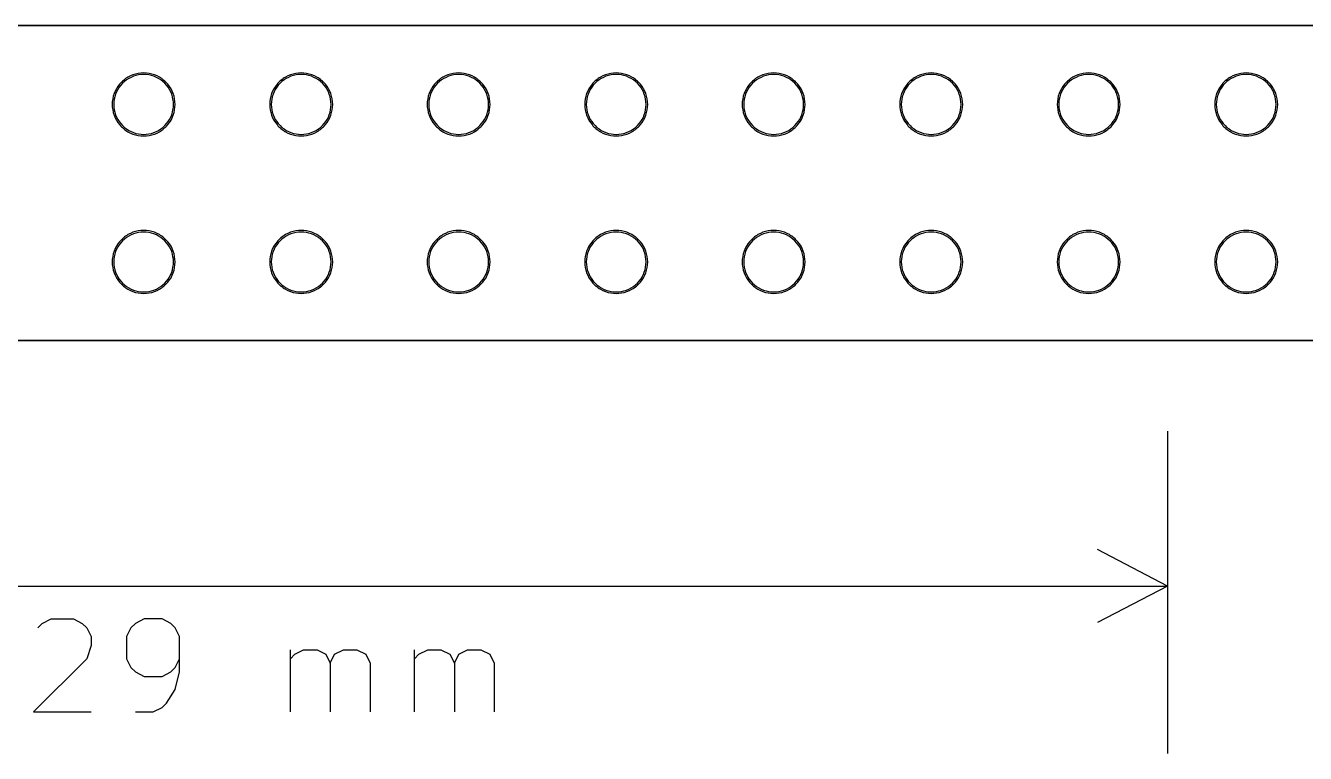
# Model space of a CAD drawing. Extents: x 1609 to 25880, y -15559 to -1657.
# Drawn here: x 7422 to 13516, y -8714 to -5248 of the extents above; entities that cross this region are included whole.
import ezdxf

# ---------------------------------------------------------------- set-up
doc = ezdxf.new("R2010")
doc.units = 0
doc.layers.get('0').update_dxf_attribs({"linetype": 'CONTINUOUS'})

msp = doc.modelspace()

# ---------------------------------------------------------------- linework, layer by layer
at = {"color": 7}
for points in [[(20358.75, -5247.732), (5358.75, -5247.732)], [(6108.75, -6747.732), (20358.75, -6747.732)], [(12858.75, -7178.982), (12858.75, -8714.232)], [(12858.75, -7916.982), (12526.5, -7743.732)], [(4296, -7916.982), (12858.75, -7916.982)], [(12858.75, -7916.982), (12526.5, -8090.232)], [(7480.5, -8115.732), (7501.5, -8094.732), (7544.25, -8072.982), (7649.25, -8072.982), (7691.25, -8094.732), (7713, -8115.732), (7734, -8157.732), (7734, -8199.732), (7713, -8263.482), (7459.5, -8516.232), (7734, -8516.232)], [(7944.75, -8516.232), (8028.75, -8516.232), (8071.5, -8495.232), (8092.5, -8474.232), (8134.5, -8410.482), (8155.5, -8326.482), (8155.5, -8157.732), (8134.5, -8115.732), (8113.5, -8094.732), (8071.5, -8072.982), (7986.75, -8072.982), (7944.75, -8094.732), (7923.75, -8115.732), (7902.75, -8157.732), (7902.75, -8263.482), (7923.75, -8305.482), (7944.75, -8326.482), (7986.75, -8347.482), (8071.5, -8347.482), (8113.5, -8326.482), (8134.5, -8305.482), (8155.5, -8263.482)], [(8682.75, -8516.232), (8682.75, -8220.732)], [(8682.75, -8263.482), (8703.75, -8241.732), (8745.75, -8220.732), (8809.5, -8220.732), (8851.5, -8241.732), (8872.5, -8284.482), (8872.5, -8516.232)], [(8872.5, -8284.482), (8893.5, -8241.732), (8936.25, -8220.732), (8999.25, -8220.732), (9041.25, -8241.732), (9062.25, -8284.482), (9062.25, -8516.232)], [(9273.75, -8516.232), (9273.75, -8220.732)], [(9273.75, -8263.482), (9294.75, -8241.732), (9336.75, -8220.732), (9399.75, -8220.732), (9441.75, -8241.732), (9463.5, -8284.482), (9463.5, -8516.232)], [(9463.5, -8284.482), (9484.5, -8241.732), (9526.5, -8220.732), (9589.5, -8220.732), (9632.25, -8241.732), (9653.25, -8284.482), (9653.25, -8516.232)]]:
    msp.add_lwpolyline(points, dxfattribs=at)
for points in [[(20358.75, -5247.732), (20358.75, -6747.732), (5358.75, -6747.732), (5358.75, -5247.732)], [(7983.75, -5622.732)], [(7983.75, -5622.732)], [(8126.775, -5623.347)], [(8126.775, -5623.347)], [(8134.275, -5623.347)], [(8134.275, -5623.347)], [(8733.75, -5622.732)], [(8733.75, -5622.732)], [(8876.775, -5623.347)], [(8876.775, -5623.347)], [(8884.275, -5623.347)], [(8884.275, -5623.347)], [(9483.75, -5622.732)], [(9483.75, -5622.732)], [(9626.775, -5623.347)], [(9626.775, -5623.347)], [(9634.275, -5623.347)], [(9634.275, -5623.347)], [(10233.75, -5622.732)], [(10233.75, -5622.732)], [(10376.775, -5623.347)], [(10376.775, -5623.347)], [(10384.275, -5623.347)], [(10384.275, -5623.347)], [(10983.75, -5622.732)], [(10983.75, -5622.732)], [(11126.775, -5623.347)], [(11126.775, -5623.347)], [(11134.275, -5623.347)], [(11134.275, -5623.347)], [(11733.75, -5622.732)], [(11733.75, -5622.732)], [(11876.775, -5623.347)], [(11876.775, -5623.347)], [(11884.275, -5623.347)], [(11884.275, -5623.347)], [(12483.75, -5622.732)], [(12483.75, -5622.732)], [(12626.775, -5623.347)], [(12626.775, -5623.347)], [(12634.275, -5623.347)], [(12634.275, -5623.347)], [(13233.75, -5622.732)], [(13233.75, -5622.732)], [(13376.775, -5623.347)], [(13376.775, -5623.347)], [(13384.275, -5623.347)], [(13384.275, -5623.347)], [(7983.75, -6372.732)], [(7983.75, -6372.732)], [(8126.775, -6373.347)], [(8126.775, -6373.347)], [(8134.275, -6373.347)], [(8134.275, -6373.347)], [(8733.75, -6372.732)], [(8733.75, -6372.732)], [(8876.775, -6373.347)], [(8876.775, -6373.347)], [(8884.275, -6373.347)], [(8884.275, -6373.347)], [(9483.75, -6372.732)], [(9483.75, -6372.732)], [(9626.775, -6373.347)], [(9626.775, -6373.347)], [(9634.275, -6373.347)], [(9634.275, -6373.347)], [(10233.75, -6372.732)], [(10233.75, -6372.732)], [(10376.775, -6373.347)], [(10376.775, -6373.347)], [(10384.275, -6373.347)], [(10384.275, -6373.347)], [(10983.75, -6372.732)], [(10983.75, -6372.732)], [(11126.775, -6373.347)], [(11126.775, -6373.347)], [(11134.275, -6373.347)], [(11134.275, -6373.347)], [(11733.75, -6372.732)], [(11733.75, -6372.732)], [(11876.775, -6373.347)], [(11876.775, -6373.347)], [(11884.275, -6373.347)], [(11884.275, -6373.347)], [(12483.75, -6372.732)], [(12483.75, -6372.732)], [(12626.775, -6373.347)], [(12626.775, -6373.347)], [(12634.275, -6373.347)], [(12634.275, -6373.347)], [(13233.75, -6372.732)], [(13233.75, -6372.732)], [(13376.775, -6373.347)], [(13376.775, -6373.347)], [(13384.275, -6373.347)], [(13384.275, -6373.347)]]:
    msp.add_lwpolyline(points, close=True, dxfattribs=at)
for points, knots in [([(8134.275, -5623.347), (8132.482806, -5640.884196), (8128.924068, -5675.707602), (8101.314066, -5721.72727), (8060.88835, -5755.941686), (8010.828714, -5774.087872), (7957.709796, -5774.087872), (7907.720272, -5755.941686), (7867.014614, -5721.72727), (7840.444754, -5675.707602), (7831.167889, -5623.347), (7840.444754, -5570.986398), (7867.014614, -5524.96673), (7907.720272, -5490.752314), (7957.709796, -5472.606128), (8010.828714, -5472.606128), (8060.88835, -5490.752314), (8101.314066, -5524.96673), (8128.924068, -5570.986398), (8132.482806, -5605.809804), (8134.275, -5623.347)], [0, 0, 0, 0, 52.344617, 103.940101, 156.284718, 208.629336, 260.224819, 312.569437, 364.914054, 416.509538, 468.854155, 521.198772, 572.794256, 625.138873, 677.483491, 729.078974, 781.423592, 833.768209, 885.363693, 937.70831, 937.70831, 937.70831, 937.70831]), ([(8134.275, -5623.347), (8132.482806, -5640.884196), (8128.924068, -5675.707602), (8101.314066, -5721.72727), (8060.88835, -5755.941686), (8010.828714, -5774.087872), (7957.709796, -5774.087872), (7907.720272, -5755.941686), (7867.014614, -5721.72727), (7840.444754, -5675.707602), (7831.167889, -5623.347), (7840.444754, -5570.986398), (7867.014614, -5524.96673), (7907.720272, -5490.752314), (7957.709796, -5472.606128), (8010.828714, -5472.606128), (8060.88835, -5490.752314), (8101.314066, -5524.96673), (8128.924068, -5570.986398), (8132.482806, -5605.809804), (8134.275, -5623.347)], [0, 0, 0, 0, 52.344617, 103.940101, 156.284718, 208.629336, 260.224819, 312.569437, 364.914054, 416.509538, 468.854155, 521.198772, 572.794256, 625.138873, 677.483491, 729.078974, 781.423592, 833.768209, 885.363693, 937.70831, 937.70831, 937.70831, 937.70831]), ([(8126.775, -5623.347), (8125.072416, -5640.007336), (8121.691615, -5673.089572), (8095.462113, -5716.808256), (8057.057682, -5749.311951), (8009.501029, -5766.550828), (7959.038056, -5766.550828), (7911.548009, -5749.311951), (7872.877633, -5716.808256), (7847.636266, -5673.089572), (7838.823245, -5623.347), (7847.636266, -5573.604428), (7872.877633, -5529.885744), (7911.548009, -5497.382049), (7959.038056, -5480.143172), (8009.501029, -5480.143172), (8057.057682, -5497.382049), (8095.462113, -5529.885744), (8121.691615, -5573.604428), (8125.072416, -5606.686664), (8126.775, -5623.347)], [0, 0, 0, 0, 49.727386, 98.743096, 148.470482, 198.197869, 247.213578, 296.940965, 346.668351, 395.684061, 445.411447, 495.138834, 544.154543, 593.88193, 643.609316, 692.625026, 742.352412, 792.079798, 841.095508, 890.822894, 890.822894, 890.822894, 890.822894]), ([(8126.775, -5623.347), (8125.072416, -5640.007336), (8121.691615, -5673.089572), (8095.462113, -5716.808256), (8057.057682, -5749.311951), (8009.501029, -5766.550828), (7959.038056, -5766.550828), (7911.548009, -5749.311951), (7872.877633, -5716.808256), (7847.636266, -5673.089572), (7838.823245, -5623.347), (7847.636266, -5573.604428), (7872.877633, -5529.885744), (7911.548009, -5497.382049), (7959.038056, -5480.143172), (8009.501029, -5480.143172), (8057.057682, -5497.382049), (8095.462113, -5529.885744), (8121.691615, -5573.604428), (8125.072416, -5606.686664), (8126.775, -5623.347)], [0, 0, 0, 0, 49.727386, 98.743096, 148.470482, 198.197869, 247.213578, 296.940965, 346.668351, 395.684061, 445.411447, 495.138834, 544.154543, 593.88193, 643.609316, 692.625026, 742.352412, 792.079798, 841.095508, 890.822894, 890.822894, 890.822894, 890.822894]), ([(8884.275, -5623.347), (8882.482806, -5640.884196), (8878.924068, -5675.707602), (8851.314066, -5721.72727), (8810.88835, -5755.941686), (8760.828714, -5774.087872), (8707.709796, -5774.087872), (8657.720272, -5755.941686), (8617.014614, -5721.72727), (8590.444754, -5675.707602), (8581.167889, -5623.347), (8590.444754, -5570.986398), (8617.014614, -5524.96673), (8657.720272, -5490.752314), (8707.709796, -5472.606128), (8760.828714, -5472.606128), (8810.88835, -5490.752314), (8851.314066, -5524.96673), (8878.924068, -5570.986398), (8882.482806, -5605.809804), (8884.275, -5623.347)], [0, 0, 0, 0, 52.344617, 103.940101, 156.284718, 208.629336, 260.224819, 312.569437, 364.914054, 416.509538, 468.854155, 521.198772, 572.794256, 625.138873, 677.483491, 729.078974, 781.423592, 833.768209, 885.363693, 937.70831, 937.70831, 937.70831, 937.70831]), ([(8884.275, -5623.347), (8882.482806, -5640.884196), (8878.924068, -5675.707602), (8851.314066, -5721.72727), (8810.88835, -5755.941686), (8760.828714, -5774.087872), (8707.709796, -5774.087872), (8657.720272, -5755.941686), (8617.014614, -5721.72727), (8590.444754, -5675.707602), (8581.167889, -5623.347), (8590.444754, -5570.986398), (8617.014614, -5524.96673), (8657.720272, -5490.752314), (8707.709796, -5472.606128), (8760.828714, -5472.606128), (8810.88835, -5490.752314), (8851.314066, -5524.96673), (8878.924068, -5570.986398), (8882.482806, -5605.809804), (8884.275, -5623.347)], [0, 0, 0, 0, 52.344617, 103.940101, 156.284718, 208.629336, 260.224819, 312.569437, 364.914054, 416.509538, 468.854155, 521.198772, 572.794256, 625.138873, 677.483491, 729.078974, 781.423592, 833.768209, 885.363693, 937.70831, 937.70831, 937.70831, 937.70831]), ([(8876.775, -5623.347), (8875.072416, -5640.007336), (8871.691615, -5673.089572), (8845.462113, -5716.808256), (8807.057682, -5749.311951), (8759.501029, -5766.550828), (8709.038056, -5766.550828), (8661.548009, -5749.311951), (8622.877633, -5716.808256), (8597.636266, -5673.089572), (8588.823245, -5623.347), (8597.636266, -5573.604428), (8622.877633, -5529.885744), (8661.548009, -5497.382049), (8709.038056, -5480.143172), (8759.501029, -5480.143172), (8807.057682, -5497.382049), (8845.462113, -5529.885744), (8871.691615, -5573.604428), (8875.072416, -5606.686664), (8876.775, -5623.347)], [0, 0, 0, 0, 49.727386, 98.743096, 148.470482, 198.197869, 247.213578, 296.940965, 346.668351, 395.684061, 445.411447, 495.138834, 544.154543, 593.88193, 643.609316, 692.625026, 742.352412, 792.079798, 841.095508, 890.822894, 890.822894, 890.822894, 890.822894]), ([(8876.775, -5623.347), (8875.072416, -5640.007336), (8871.691615, -5673.089572), (8845.462113, -5716.808256), (8807.057682, -5749.311951), (8759.501029, -5766.550828), (8709.038056, -5766.550828), (8661.548009, -5749.311951), (8622.877633, -5716.808256), (8597.636266, -5673.089572), (8588.823245, -5623.347), (8597.636266, -5573.604428), (8622.877633, -5529.885744), (8661.548009, -5497.382049), (8709.038056, -5480.143172), (8759.501029, -5480.143172), (8807.057682, -5497.382049), (8845.462113, -5529.885744), (8871.691615, -5573.604428), (8875.072416, -5606.686664), (8876.775, -5623.347)], [0, 0, 0, 0, 49.727386, 98.743096, 148.470482, 198.197869, 247.213578, 296.940965, 346.668351, 395.684061, 445.411447, 495.138834, 544.154543, 593.88193, 643.609316, 692.625026, 742.352412, 792.079798, 841.095508, 890.822894, 890.822894, 890.822894, 890.822894]), ([(9634.275, -5623.347), (9632.482806, -5640.884196), (9628.924068, -5675.707602), (9601.314066, -5721.72727), (9560.88835, -5755.941686), (9510.828714, -5774.087872), (9457.709796, -5774.087872), (9407.720272, -5755.941686), (9367.014614, -5721.72727), (9340.444754, -5675.707602), (9331.167889, -5623.347), (9340.444754, -5570.986398), (9367.014614, -5524.96673), (9407.720272, -5490.752314), (9457.709796, -5472.606128), (9510.828714, -5472.606128), (9560.88835, -5490.752314), (9601.314066, -5524.96673), (9628.924068, -5570.986398), (9632.482806, -5605.809804), (9634.275, -5623.347)], [0, 0, 0, 0, 52.344617, 103.940101, 156.284718, 208.629336, 260.224819, 312.569437, 364.914054, 416.509538, 468.854155, 521.198772, 572.794256, 625.138873, 677.483491, 729.078974, 781.423592, 833.768209, 885.363693, 937.70831, 937.70831, 937.70831, 937.70831]), ([(9634.275, -5623.347), (9632.482806, -5640.884196), (9628.924068, -5675.707602), (9601.314066, -5721.72727), (9560.88835, -5755.941686), (9510.828714, -5774.087872), (9457.709796, -5774.087872), (9407.720272, -5755.941686), (9367.014614, -5721.72727), (9340.444754, -5675.707602), (9331.167889, -5623.347), (9340.444754, -5570.986398), (9367.014614, -5524.96673), (9407.720272, -5490.752314), (9457.709796, -5472.606128), (9510.828714, -5472.606128), (9560.88835, -5490.752314), (9601.314066, -5524.96673), (9628.924068, -5570.986398), (9632.482806, -5605.809804), (9634.275, -5623.347)], [0, 0, 0, 0, 52.344617, 103.940101, 156.284718, 208.629336, 260.224819, 312.569437, 364.914054, 416.509538, 468.854155, 521.198772, 572.794256, 625.138873, 677.483491, 729.078974, 781.423592, 833.768209, 885.363693, 937.70831, 937.70831, 937.70831, 937.70831]), ([(9626.775, -5623.347), (9625.072416, -5640.007336), (9621.691615, -5673.089572), (9595.462113, -5716.808256), (9557.057682, -5749.311951), (9509.501029, -5766.550828), (9459.038056, -5766.550828), (9411.548009, -5749.311951), (9372.877633, -5716.808256), (9347.636266, -5673.089572), (9338.823245, -5623.347), (9347.636266, -5573.604428), (9372.877633, -5529.885744), (9411.548009, -5497.382049), (9459.038056, -5480.143172), (9509.501029, -5480.143172), (9557.057682, -5497.382049), (9595.462113, -5529.885744), (9621.691615, -5573.604428), (9625.072416, -5606.686664), (9626.775, -5623.347)], [0, 0, 0, 0, 49.727386, 98.743096, 148.470482, 198.197869, 247.213578, 296.940965, 346.668351, 395.684061, 445.411447, 495.138834, 544.154543, 593.88193, 643.609316, 692.625026, 742.352412, 792.079798, 841.095508, 890.822894, 890.822894, 890.822894, 890.822894]), ([(9626.775, -5623.347), (9625.072416, -5640.007336), (9621.691615, -5673.089572), (9595.462113, -5716.808256), (9557.057682, -5749.311951), (9509.501029, -5766.550828), (9459.038056, -5766.550828), (9411.548009, -5749.311951), (9372.877633, -5716.808256), (9347.636266, -5673.089572), (9338.823245, -5623.347), (9347.636266, -5573.604428), (9372.877633, -5529.885744), (9411.548009, -5497.382049), (9459.038056, -5480.143172), (9509.501029, -5480.143172), (9557.057682, -5497.382049), (9595.462113, -5529.885744), (9621.691615, -5573.604428), (9625.072416, -5606.686664), (9626.775, -5623.347)], [0, 0, 0, 0, 49.727386, 98.743096, 148.470482, 198.197869, 247.213578, 296.940965, 346.668351, 395.684061, 445.411447, 495.138834, 544.154543, 593.88193, 643.609316, 692.625026, 742.352412, 792.079798, 841.095508, 890.822894, 890.822894, 890.822894, 890.822894]), ([(10384.275, -5623.347), (10382.482806, -5640.884196), (10378.924068, -5675.707602), (10351.314066, -5721.72727), (10310.88835, -5755.941686), (10260.828714, -5774.087872), (10207.709796, -5774.087872), (10157.720272, -5755.941686), (10117.014614, -5721.72727), (10090.444754, -5675.707602), (10081.167889, -5623.347), (10090.444754, -5570.986398), (10117.014614, -5524.96673), (10157.720272, -5490.752314), (10207.709796, -5472.606128), (10260.828714, -5472.606128), (10310.88835, -5490.752314), (10351.314066, -5524.96673), (10378.924068, -5570.986398), (10382.482806, -5605.809804), (10384.275, -5623.347)], [0, 0, 0, 0, 52.344617, 103.940101, 156.284718, 208.629336, 260.224819, 312.569437, 364.914054, 416.509538, 468.854155, 521.198772, 572.794256, 625.138873, 677.483491, 729.078974, 781.423592, 833.768209, 885.363693, 937.70831, 937.70831, 937.70831, 937.70831]), ([(10384.275, -5623.347), (10382.482806, -5640.884196), (10378.924068, -5675.707602), (10351.314066, -5721.72727), (10310.88835, -5755.941686), (10260.828714, -5774.087872), (10207.709796, -5774.087872), (10157.720272, -5755.941686), (10117.014614, -5721.72727), (10090.444754, -5675.707602), (10081.167889, -5623.347), (10090.444754, -5570.986398), (10117.014614, -5524.96673), (10157.720272, -5490.752314), (10207.709796, -5472.606128), (10260.828714, -5472.606128), (10310.88835, -5490.752314), (10351.314066, -5524.96673), (10378.924068, -5570.986398), (10382.482806, -5605.809804), (10384.275, -5623.347)], [0, 0, 0, 0, 52.344617, 103.940101, 156.284718, 208.629336, 260.224819, 312.569437, 364.914054, 416.509538, 468.854155, 521.198772, 572.794256, 625.138873, 677.483491, 729.078974, 781.423592, 833.768209, 885.363693, 937.70831, 937.70831, 937.70831, 937.70831]), ([(10376.775, -5623.347), (10375.072416, -5640.007336), (10371.691615, -5673.089572), (10345.462113, -5716.808256), (10307.057682, -5749.311951), (10259.501029, -5766.550828), (10209.038056, -5766.550828), (10161.548009, -5749.311951), (10122.877633, -5716.808256), (10097.636266, -5673.089572), (10088.823245, -5623.347), (10097.636266, -5573.604428), (10122.877633, -5529.885744), (10161.548009, -5497.382049), (10209.038056, -5480.143172), (10259.501029, -5480.143172), (10307.057682, -5497.382049), (10345.462113, -5529.885744), (10371.691615, -5573.604428), (10375.072416, -5606.686664), (10376.775, -5623.347)], [0, 0, 0, 0, 49.727386, 98.743096, 148.470482, 198.197869, 247.213578, 296.940965, 346.668351, 395.684061, 445.411447, 495.138834, 544.154543, 593.88193, 643.609316, 692.625026, 742.352412, 792.079798, 841.095508, 890.822894, 890.822894, 890.822894, 890.822894]), ([(10376.775, -5623.347), (10375.072416, -5640.007336), (10371.691615, -5673.089572), (10345.462113, -5716.808256), (10307.057682, -5749.311951), (10259.501029, -5766.550828), (10209.038056, -5766.550828), (10161.548009, -5749.311951), (10122.877633, -5716.808256), (10097.636266, -5673.089572), (10088.823245, -5623.347), (10097.636266, -5573.604428), (10122.877633, -5529.885744), (10161.548009, -5497.382049), (10209.038056, -5480.143172), (10259.501029, -5480.143172), (10307.057682, -5497.382049), (10345.462113, -5529.885744), (10371.691615, -5573.604428), (10375.072416, -5606.686664), (10376.775, -5623.347)], [0, 0, 0, 0, 49.727386, 98.743096, 148.470482, 198.197869, 247.213578, 296.940965, 346.668351, 395.684061, 445.411447, 495.138834, 544.154543, 593.88193, 643.609316, 692.625026, 742.352412, 792.079798, 841.095508, 890.822894, 890.822894, 890.822894, 890.822894]), ([(11134.275, -5623.347), (11132.482806, -5640.884196), (11128.924068, -5675.707602), (11101.314066, -5721.72727), (11060.88835, -5755.941686), (11010.828714, -5774.087872), (10957.709796, -5774.087872), (10907.720272, -5755.941686), (10867.014614, -5721.72727), (10840.444754, -5675.707602), (10831.167889, -5623.347), (10840.444754, -5570.986398), (10867.014614, -5524.96673), (10907.720272, -5490.752314), (10957.709796, -5472.606128), (11010.828714, -5472.606128), (11060.88835, -5490.752314), (11101.314066, -5524.96673), (11128.924068, -5570.986398), (11132.482806, -5605.809804), (11134.275, -5623.347)], [0, 0, 0, 0, 52.344617, 103.940101, 156.284718, 208.629336, 260.224819, 312.569437, 364.914054, 416.509538, 468.854155, 521.198772, 572.794256, 625.138873, 677.483491, 729.078974, 781.423592, 833.768209, 885.363693, 937.70831, 937.70831, 937.70831, 937.70831]), ([(11134.275, -5623.347), (11132.482806, -5640.884196), (11128.924068, -5675.707602), (11101.314066, -5721.72727), (11060.88835, -5755.941686), (11010.828714, -5774.087872), (10957.709796, -5774.087872), (10907.720272, -5755.941686), (10867.014614, -5721.72727), (10840.444754, -5675.707602), (10831.167889, -5623.347), (10840.444754, -5570.986398), (10867.014614, -5524.96673), (10907.720272, -5490.752314), (10957.709796, -5472.606128), (11010.828714, -5472.606128), (11060.88835, -5490.752314), (11101.314066, -5524.96673), (11128.924068, -5570.986398), (11132.482806, -5605.809804), (11134.275, -5623.347)], [0, 0, 0, 0, 52.344617, 103.940101, 156.284718, 208.629336, 260.224819, 312.569437, 364.914054, 416.509538, 468.854155, 521.198772, 572.794256, 625.138873, 677.483491, 729.078974, 781.423592, 833.768209, 885.363693, 937.70831, 937.70831, 937.70831, 937.70831]), ([(11126.775, -5623.347), (11125.072416, -5640.007336), (11121.691615, -5673.089572), (11095.462113, -5716.808256), (11057.057682, -5749.311951), (11009.501029, -5766.550828), (10959.038056, -5766.550828), (10911.548009, -5749.311951), (10872.877633, -5716.808256), (10847.636266, -5673.089572), (10838.823245, -5623.347), (10847.636266, -5573.604428), (10872.877633, -5529.885744), (10911.548009, -5497.382049), (10959.038056, -5480.143172), (11009.501029, -5480.143172), (11057.057682, -5497.382049), (11095.462113, -5529.885744), (11121.691615, -5573.604428), (11125.072416, -5606.686664), (11126.775, -5623.347)], [0, 0, 0, 0, 49.727386, 98.743096, 148.470482, 198.197869, 247.213578, 296.940965, 346.668351, 395.684061, 445.411447, 495.138834, 544.154543, 593.88193, 643.609316, 692.625026, 742.352412, 792.079798, 841.095508, 890.822894, 890.822894, 890.822894, 890.822894]), ([(11126.775, -5623.347), (11125.072416, -5640.007336), (11121.691615, -5673.089572), (11095.462113, -5716.808256), (11057.057682, -5749.311951), (11009.501029, -5766.550828), (10959.038056, -5766.550828), (10911.548009, -5749.311951), (10872.877633, -5716.808256), (10847.636266, -5673.089572), (10838.823245, -5623.347), (10847.636266, -5573.604428), (10872.877633, -5529.885744), (10911.548009, -5497.382049), (10959.038056, -5480.143172), (11009.501029, -5480.143172), (11057.057682, -5497.382049), (11095.462113, -5529.885744), (11121.691615, -5573.604428), (11125.072416, -5606.686664), (11126.775, -5623.347)], [0, 0, 0, 0, 49.727386, 98.743096, 148.470482, 198.197869, 247.213578, 296.940965, 346.668351, 395.684061, 445.411447, 495.138834, 544.154543, 593.88193, 643.609316, 692.625026, 742.352412, 792.079798, 841.095508, 890.822894, 890.822894, 890.822894, 890.822894]), ([(11884.275, -5623.347), (11882.482806, -5640.884196), (11878.924068, -5675.707602), (11851.314066, -5721.72727), (11810.88835, -5755.941686), (11760.828714, -5774.087872), (11707.709796, -5774.087872), (11657.720272, -5755.941686), (11617.014614, -5721.72727), (11590.444754, -5675.707602), (11581.167889, -5623.347), (11590.444754, -5570.986398), (11617.014614, -5524.96673), (11657.720272, -5490.752314), (11707.709796, -5472.606128), (11760.828714, -5472.606128), (11810.88835, -5490.752314), (11851.314066, -5524.96673), (11878.924068, -5570.986398), (11882.482806, -5605.809804), (11884.275, -5623.347)], [0, 0, 0, 0, 52.344617, 103.940101, 156.284718, 208.629336, 260.224819, 312.569437, 364.914054, 416.509538, 468.854155, 521.198772, 572.794256, 625.138873, 677.483491, 729.078974, 781.423592, 833.768209, 885.363693, 937.70831, 937.70831, 937.70831, 937.70831]), ([(11884.275, -5623.347), (11882.482806, -5640.884196), (11878.924068, -5675.707602), (11851.314066, -5721.72727), (11810.88835, -5755.941686), (11760.828714, -5774.087872), (11707.709796, -5774.087872), (11657.720272, -5755.941686), (11617.014614, -5721.72727), (11590.444754, -5675.707602), (11581.167889, -5623.347), (11590.444754, -5570.986398), (11617.014614, -5524.96673), (11657.720272, -5490.752314), (11707.709796, -5472.606128), (11760.828714, -5472.606128), (11810.88835, -5490.752314), (11851.314066, -5524.96673), (11878.924068, -5570.986398), (11882.482806, -5605.809804), (11884.275, -5623.347)], [0, 0, 0, 0, 52.344617, 103.940101, 156.284718, 208.629336, 260.224819, 312.569437, 364.914054, 416.509538, 468.854155, 521.198772, 572.794256, 625.138873, 677.483491, 729.078974, 781.423592, 833.768209, 885.363693, 937.70831, 937.70831, 937.70831, 937.70831]), ([(11876.775, -5623.347), (11875.072416, -5640.007336), (11871.691615, -5673.089572), (11845.462113, -5716.808256), (11807.057682, -5749.311951), (11759.501029, -5766.550828), (11709.038056, -5766.550828), (11661.548009, -5749.311951), (11622.877633, -5716.808256), (11597.636266, -5673.089572), (11588.823245, -5623.347), (11597.636266, -5573.604428), (11622.877633, -5529.885744), (11661.548009, -5497.382049), (11709.038056, -5480.143172), (11759.501029, -5480.143172), (11807.057682, -5497.382049), (11845.462113, -5529.885744), (11871.691615, -5573.604428), (11875.072416, -5606.686664), (11876.775, -5623.347)], [0, 0, 0, 0, 49.727386, 98.743096, 148.470482, 198.197869, 247.213578, 296.940965, 346.668351, 395.684061, 445.411447, 495.138834, 544.154543, 593.88193, 643.609316, 692.625026, 742.352412, 792.079798, 841.095508, 890.822894, 890.822894, 890.822894, 890.822894]), ([(11876.775, -5623.347), (11875.072416, -5640.007336), (11871.691615, -5673.089572), (11845.462113, -5716.808256), (11807.057682, -5749.311951), (11759.501029, -5766.550828), (11709.038056, -5766.550828), (11661.548009, -5749.311951), (11622.877633, -5716.808256), (11597.636266, -5673.089572), (11588.823245, -5623.347), (11597.636266, -5573.604428), (11622.877633, -5529.885744), (11661.548009, -5497.382049), (11709.038056, -5480.143172), (11759.501029, -5480.143172), (11807.057682, -5497.382049), (11845.462113, -5529.885744), (11871.691615, -5573.604428), (11875.072416, -5606.686664), (11876.775, -5623.347)], [0, 0, 0, 0, 49.727386, 98.743096, 148.470482, 198.197869, 247.213578, 296.940965, 346.668351, 395.684061, 445.411447, 495.138834, 544.154543, 593.88193, 643.609316, 692.625026, 742.352412, 792.079798, 841.095508, 890.822894, 890.822894, 890.822894, 890.822894]), ([(12634.275, -5623.347), (12632.482806, -5640.884196), (12628.924068, -5675.707602), (12601.314066, -5721.72727), (12560.88835, -5755.941686), (12510.828714, -5774.087872), (12457.709796, -5774.087872), (12407.720272, -5755.941686), (12367.014614, -5721.72727), (12340.444754, -5675.707602), (12331.167889, -5623.347), (12340.444754, -5570.986398), (12367.014614, -5524.96673), (12407.720272, -5490.752314), (12457.709796, -5472.606128), (12510.828714, -5472.606128), (12560.88835, -5490.752314), (12601.314066, -5524.96673), (12628.924068, -5570.986398), (12632.482806, -5605.809804), (12634.275, -5623.347)], [0, 0, 0, 0, 52.344617, 103.940101, 156.284718, 208.629336, 260.224819, 312.569437, 364.914054, 416.509538, 468.854155, 521.198772, 572.794256, 625.138873, 677.483491, 729.078974, 781.423592, 833.768209, 885.363693, 937.70831, 937.70831, 937.70831, 937.70831]), ([(12634.275, -5623.347), (12632.482806, -5640.884196), (12628.924068, -5675.707602), (12601.314066, -5721.72727), (12560.88835, -5755.941686), (12510.828714, -5774.087872), (12457.709796, -5774.087872), (12407.720272, -5755.941686), (12367.014614, -5721.72727), (12340.444754, -5675.707602), (12331.167889, -5623.347), (12340.444754, -5570.986398), (12367.014614, -5524.96673), (12407.720272, -5490.752314), (12457.709796, -5472.606128), (12510.828714, -5472.606128), (12560.88835, -5490.752314), (12601.314066, -5524.96673), (12628.924068, -5570.986398), (12632.482806, -5605.809804), (12634.275, -5623.347)], [0, 0, 0, 0, 52.344617, 103.940101, 156.284718, 208.629336, 260.224819, 312.569437, 364.914054, 416.509538, 468.854155, 521.198772, 572.794256, 625.138873, 677.483491, 729.078974, 781.423592, 833.768209, 885.363693, 937.70831, 937.70831, 937.70831, 937.70831]), ([(12626.775, -5623.347), (12625.072416, -5640.007336), (12621.691615, -5673.089572), (12595.462113, -5716.808256), (12557.057682, -5749.311951), (12509.501029, -5766.550828), (12459.038056, -5766.550828), (12411.548009, -5749.311951), (12372.877633, -5716.808256), (12347.636266, -5673.089572), (12338.823245, -5623.347), (12347.636266, -5573.604428), (12372.877633, -5529.885744), (12411.548009, -5497.382049), (12459.038056, -5480.143172), (12509.501029, -5480.143172), (12557.057682, -5497.382049), (12595.462113, -5529.885744), (12621.691615, -5573.604428), (12625.072416, -5606.686664), (12626.775, -5623.347)], [0, 0, 0, 0, 49.727386, 98.743096, 148.470482, 198.197869, 247.213578, 296.940965, 346.668351, 395.684061, 445.411447, 495.138834, 544.154543, 593.88193, 643.609316, 692.625026, 742.352412, 792.079798, 841.095508, 890.822894, 890.822894, 890.822894, 890.822894]), ([(12626.775, -5623.347), (12625.072416, -5640.007336), (12621.691615, -5673.089572), (12595.462113, -5716.808256), (12557.057682, -5749.311951), (12509.501029, -5766.550828), (12459.038056, -5766.550828), (12411.548009, -5749.311951), (12372.877633, -5716.808256), (12347.636266, -5673.089572), (12338.823245, -5623.347), (12347.636266, -5573.604428), (12372.877633, -5529.885744), (12411.548009, -5497.382049), (12459.038056, -5480.143172), (12509.501029, -5480.143172), (12557.057682, -5497.382049), (12595.462113, -5529.885744), (12621.691615, -5573.604428), (12625.072416, -5606.686664), (12626.775, -5623.347)], [0, 0, 0, 0, 49.727386, 98.743096, 148.470482, 198.197869, 247.213578, 296.940965, 346.668351, 395.684061, 445.411447, 495.138834, 544.154543, 593.88193, 643.609316, 692.625026, 742.352412, 792.079798, 841.095508, 890.822894, 890.822894, 890.822894, 890.822894]), ([(13384.275, -5623.347), (13382.482806, -5640.884196), (13378.924068, -5675.707602), (13351.314066, -5721.72727), (13310.88835, -5755.941686), (13260.828714, -5774.087872), (13207.709796, -5774.087872), (13157.720272, -5755.941686), (13117.014614, -5721.72727), (13090.444754, -5675.707602), (13081.167889, -5623.347), (13090.444754, -5570.986398), (13117.014614, -5524.96673), (13157.720272, -5490.752314), (13207.709796, -5472.606128), (13260.828714, -5472.606128), (13310.88835, -5490.752314), (13351.314066, -5524.96673), (13378.924068, -5570.986398), (13382.482806, -5605.809804), (13384.275, -5623.347)], [0, 0, 0, 0, 52.344617, 103.940101, 156.284718, 208.629336, 260.224819, 312.569437, 364.914054, 416.509538, 468.854155, 521.198772, 572.794256, 625.138873, 677.483491, 729.078974, 781.423592, 833.768209, 885.363693, 937.70831, 937.70831, 937.70831, 937.70831]), ([(13384.275, -5623.347), (13382.482806, -5640.884196), (13378.924068, -5675.707602), (13351.314066, -5721.72727), (13310.88835, -5755.941686), (13260.828714, -5774.087872), (13207.709796, -5774.087872), (13157.720272, -5755.941686), (13117.014614, -5721.72727), (13090.444754, -5675.707602), (13081.167889, -5623.347), (13090.444754, -5570.986398), (13117.014614, -5524.96673), (13157.720272, -5490.752314), (13207.709796, -5472.606128), (13260.828714, -5472.606128), (13310.88835, -5490.752314), (13351.314066, -5524.96673), (13378.924068, -5570.986398), (13382.482806, -5605.809804), (13384.275, -5623.347)], [0, 0, 0, 0, 52.344617, 103.940101, 156.284718, 208.629336, 260.224819, 312.569437, 364.914054, 416.509538, 468.854155, 521.198772, 572.794256, 625.138873, 677.483491, 729.078974, 781.423592, 833.768209, 885.363693, 937.70831, 937.70831, 937.70831, 937.70831]), ([(13376.775, -5623.347), (13375.072416, -5640.007336), (13371.691615, -5673.089572), (13345.462113, -5716.808256), (13307.057682, -5749.311951), (13259.501029, -5766.550828), (13209.038056, -5766.550828), (13161.548009, -5749.311951), (13122.877633, -5716.808256), (13097.636266, -5673.089572), (13088.823245, -5623.347), (13097.636266, -5573.604428), (13122.877633, -5529.885744), (13161.548009, -5497.382049), (13209.038056, -5480.143172), (13259.501029, -5480.143172), (13307.057682, -5497.382049), (13345.462113, -5529.885744), (13371.691615, -5573.604428), (13375.072416, -5606.686664), (13376.775, -5623.347)], [0, 0, 0, 0, 49.727386, 98.743096, 148.470482, 198.197869, 247.213578, 296.940965, 346.668351, 395.684061, 445.411447, 495.138834, 544.154543, 593.88193, 643.609316, 692.625026, 742.352412, 792.079798, 841.095508, 890.822894, 890.822894, 890.822894, 890.822894]), ([(13376.775, -5623.347), (13375.072416, -5640.007336), (13371.691615, -5673.089572), (13345.462113, -5716.808256), (13307.057682, -5749.311951), (13259.501029, -5766.550828), (13209.038056, -5766.550828), (13161.548009, -5749.311951), (13122.877633, -5716.808256), (13097.636266, -5673.089572), (13088.823245, -5623.347), (13097.636266, -5573.604428), (13122.877633, -5529.885744), (13161.548009, -5497.382049), (13209.038056, -5480.143172), (13259.501029, -5480.143172), (13307.057682, -5497.382049), (13345.462113, -5529.885744), (13371.691615, -5573.604428), (13375.072416, -5606.686664), (13376.775, -5623.347)], [0, 0, 0, 0, 49.727386, 98.743096, 148.470482, 198.197869, 247.213578, 296.940965, 346.668351, 395.684061, 445.411447, 495.138834, 544.154543, 593.88193, 643.609316, 692.625026, 742.352412, 792.079798, 841.095508, 890.822894, 890.822894, 890.822894, 890.822894]), ([(8134.275, -6373.347), (8132.482806, -6390.884196), (8128.924068, -6425.707602), (8101.314066, -6471.72727), (8060.88835, -6505.941686), (8010.828714, -6524.087872), (7957.709796, -6524.087872), (7907.720272, -6505.941686), (7867.014614, -6471.72727), (7840.444754, -6425.707602), (7831.167889, -6373.347), (7840.444754, -6320.986398), (7867.014614, -6274.96673), (7907.720272, -6240.752314), (7957.709796, -6222.606128), (8010.828714, -6222.606128), (8060.88835, -6240.752314), (8101.314066, -6274.96673), (8128.924068, -6320.986398), (8132.482806, -6355.809804), (8134.275, -6373.347)], [0, 0, 0, 0, 52.344617, 103.940101, 156.284718, 208.629336, 260.224819, 312.569437, 364.914054, 416.509538, 468.854155, 521.198772, 572.794256, 625.138873, 677.483491, 729.078974, 781.423592, 833.768209, 885.363693, 937.70831, 937.70831, 937.70831, 937.70831]), ([(8134.275, -6373.347), (8132.482806, -6390.884196), (8128.924068, -6425.707602), (8101.314066, -6471.72727), (8060.88835, -6505.941686), (8010.828714, -6524.087872), (7957.709796, -6524.087872), (7907.720272, -6505.941686), (7867.014614, -6471.72727), (7840.444754, -6425.707602), (7831.167889, -6373.347), (7840.444754, -6320.986398), (7867.014614, -6274.96673), (7907.720272, -6240.752314), (7957.709796, -6222.606128), (8010.828714, -6222.606128), (8060.88835, -6240.752314), (8101.314066, -6274.96673), (8128.924068, -6320.986398), (8132.482806, -6355.809804), (8134.275, -6373.347)], [0, 0, 0, 0, 52.344617, 103.940101, 156.284718, 208.629336, 260.224819, 312.569437, 364.914054, 416.509538, 468.854155, 521.198772, 572.794256, 625.138873, 677.483491, 729.078974, 781.423592, 833.768209, 885.363693, 937.70831, 937.70831, 937.70831, 937.70831]), ([(8126.775, -6373.347), (8125.072416, -6390.007336), (8121.691615, -6423.089572), (8095.462113, -6466.808256), (8057.057682, -6499.311951), (8009.501029, -6516.550828), (7959.038056, -6516.550828), (7911.548009, -6499.311951), (7872.877633, -6466.808256), (7847.636266, -6423.089572), (7838.823245, -6373.347), (7847.636266, -6323.604428), (7872.877633, -6279.885744), (7911.548009, -6247.382049), (7959.038056, -6230.143172), (8009.501029, -6230.143172), (8057.057682, -6247.382049), (8095.462113, -6279.885744), (8121.691615, -6323.604428), (8125.072416, -6356.686664), (8126.775, -6373.347)], [0, 0, 0, 0, 49.727386, 98.743096, 148.470482, 198.197869, 247.213578, 296.940965, 346.668351, 395.684061, 445.411447, 495.138834, 544.154543, 593.88193, 643.609316, 692.625026, 742.352412, 792.079798, 841.095508, 890.822894, 890.822894, 890.822894, 890.822894]), ([(8126.775, -6373.347), (8125.072416, -6390.007336), (8121.691615, -6423.089572), (8095.462113, -6466.808256), (8057.057682, -6499.311951), (8009.501029, -6516.550828), (7959.038056, -6516.550828), (7911.548009, -6499.311951), (7872.877633, -6466.808256), (7847.636266, -6423.089572), (7838.823245, -6373.347), (7847.636266, -6323.604428), (7872.877633, -6279.885744), (7911.548009, -6247.382049), (7959.038056, -6230.143172), (8009.501029, -6230.143172), (8057.057682, -6247.382049), (8095.462113, -6279.885744), (8121.691615, -6323.604428), (8125.072416, -6356.686664), (8126.775, -6373.347)], [0, 0, 0, 0, 49.727386, 98.743096, 148.470482, 198.197869, 247.213578, 296.940965, 346.668351, 395.684061, 445.411447, 495.138834, 544.154543, 593.88193, 643.609316, 692.625026, 742.352412, 792.079798, 841.095508, 890.822894, 890.822894, 890.822894, 890.822894]), ([(8884.275, -6373.347), (8882.482806, -6390.884196), (8878.924068, -6425.707602), (8851.314066, -6471.72727), (8810.88835, -6505.941686), (8760.828714, -6524.087872), (8707.709796, -6524.087872), (8657.720272, -6505.941686), (8617.014614, -6471.72727), (8590.444754, -6425.707602), (8581.167889, -6373.347), (8590.444754, -6320.986398), (8617.014614, -6274.96673), (8657.720272, -6240.752314), (8707.709796, -6222.606128), (8760.828714, -6222.606128), (8810.88835, -6240.752314), (8851.314066, -6274.96673), (8878.924068, -6320.986398), (8882.482806, -6355.809804), (8884.275, -6373.347)], [0, 0, 0, 0, 52.344617, 103.940101, 156.284718, 208.629336, 260.224819, 312.569437, 364.914054, 416.509538, 468.854155, 521.198772, 572.794256, 625.138873, 677.483491, 729.078974, 781.423592, 833.768209, 885.363693, 937.70831, 937.70831, 937.70831, 937.70831]), ([(8884.275, -6373.347), (8882.482806, -6390.884196), (8878.924068, -6425.707602), (8851.314066, -6471.72727), (8810.88835, -6505.941686), (8760.828714, -6524.087872), (8707.709796, -6524.087872), (8657.720272, -6505.941686), (8617.014614, -6471.72727), (8590.444754, -6425.707602), (8581.167889, -6373.347), (8590.444754, -6320.986398), (8617.014614, -6274.96673), (8657.720272, -6240.752314), (8707.709796, -6222.606128), (8760.828714, -6222.606128), (8810.88835, -6240.752314), (8851.314066, -6274.96673), (8878.924068, -6320.986398), (8882.482806, -6355.809804), (8884.275, -6373.347)], [0, 0, 0, 0, 52.344617, 103.940101, 156.284718, 208.629336, 260.224819, 312.569437, 364.914054, 416.509538, 468.854155, 521.198772, 572.794256, 625.138873, 677.483491, 729.078974, 781.423592, 833.768209, 885.363693, 937.70831, 937.70831, 937.70831, 937.70831]), ([(8876.775, -6373.347), (8875.072416, -6390.007336), (8871.691615, -6423.089572), (8845.462113, -6466.808256), (8807.057682, -6499.311951), (8759.501029, -6516.550828), (8709.038056, -6516.550828), (8661.548009, -6499.311951), (8622.877633, -6466.808256), (8597.636266, -6423.089572), (8588.823245, -6373.347), (8597.636266, -6323.604428), (8622.877633, -6279.885744), (8661.548009, -6247.382049), (8709.038056, -6230.143172), (8759.501029, -6230.143172), (8807.057682, -6247.382049), (8845.462113, -6279.885744), (8871.691615, -6323.604428), (8875.072416, -6356.686664), (8876.775, -6373.347)], [0, 0, 0, 0, 49.727386, 98.743096, 148.470482, 198.197869, 247.213578, 296.940965, 346.668351, 395.684061, 445.411447, 495.138834, 544.154543, 593.88193, 643.609316, 692.625026, 742.352412, 792.079798, 841.095508, 890.822894, 890.822894, 890.822894, 890.822894]), ([(8876.775, -6373.347), (8875.072416, -6390.007336), (8871.691615, -6423.089572), (8845.462113, -6466.808256), (8807.057682, -6499.311951), (8759.501029, -6516.550828), (8709.038056, -6516.550828), (8661.548009, -6499.311951), (8622.877633, -6466.808256), (8597.636266, -6423.089572), (8588.823245, -6373.347), (8597.636266, -6323.604428), (8622.877633, -6279.885744), (8661.548009, -6247.382049), (8709.038056, -6230.143172), (8759.501029, -6230.143172), (8807.057682, -6247.382049), (8845.462113, -6279.885744), (8871.691615, -6323.604428), (8875.072416, -6356.686664), (8876.775, -6373.347)], [0, 0, 0, 0, 49.727386, 98.743096, 148.470482, 198.197869, 247.213578, 296.940965, 346.668351, 395.684061, 445.411447, 495.138834, 544.154543, 593.88193, 643.609316, 692.625026, 742.352412, 792.079798, 841.095508, 890.822894, 890.822894, 890.822894, 890.822894]), ([(9634.275, -6373.347), (9632.482806, -6390.884196), (9628.924068, -6425.707602), (9601.314066, -6471.72727), (9560.88835, -6505.941686), (9510.828714, -6524.087872), (9457.709796, -6524.087872), (9407.720272, -6505.941686), (9367.014614, -6471.72727), (9340.444754, -6425.707602), (9331.167889, -6373.347), (9340.444754, -6320.986398), (9367.014614, -6274.96673), (9407.720272, -6240.752314), (9457.709796, -6222.606128), (9510.828714, -6222.606128), (9560.88835, -6240.752314), (9601.314066, -6274.96673), (9628.924068, -6320.986398), (9632.482806, -6355.809804), (9634.275, -6373.347)], [0, 0, 0, 0, 52.344617, 103.940101, 156.284718, 208.629336, 260.224819, 312.569437, 364.914054, 416.509538, 468.854155, 521.198772, 572.794256, 625.138873, 677.483491, 729.078974, 781.423592, 833.768209, 885.363693, 937.70831, 937.70831, 937.70831, 937.70831]), ([(9634.275, -6373.347), (9632.482806, -6390.884196), (9628.924068, -6425.707602), (9601.314066, -6471.72727), (9560.88835, -6505.941686), (9510.828714, -6524.087872), (9457.709796, -6524.087872), (9407.720272, -6505.941686), (9367.014614, -6471.72727), (9340.444754, -6425.707602), (9331.167889, -6373.347), (9340.444754, -6320.986398), (9367.014614, -6274.96673), (9407.720272, -6240.752314), (9457.709796, -6222.606128), (9510.828714, -6222.606128), (9560.88835, -6240.752314), (9601.314066, -6274.96673), (9628.924068, -6320.986398), (9632.482806, -6355.809804), (9634.275, -6373.347)], [0, 0, 0, 0, 52.344617, 103.940101, 156.284718, 208.629336, 260.224819, 312.569437, 364.914054, 416.509538, 468.854155, 521.198772, 572.794256, 625.138873, 677.483491, 729.078974, 781.423592, 833.768209, 885.363693, 937.70831, 937.70831, 937.70831, 937.70831]), ([(9626.775, -6373.347), (9625.072416, -6390.007336), (9621.691615, -6423.089572), (9595.462113, -6466.808256), (9557.057682, -6499.311951), (9509.501029, -6516.550828), (9459.038056, -6516.550828), (9411.548009, -6499.311951), (9372.877633, -6466.808256), (9347.636266, -6423.089572), (9338.823245, -6373.347), (9347.636266, -6323.604428), (9372.877633, -6279.885744), (9411.548009, -6247.382049), (9459.038056, -6230.143172), (9509.501029, -6230.143172), (9557.057682, -6247.382049), (9595.462113, -6279.885744), (9621.691615, -6323.604428), (9625.072416, -6356.686664), (9626.775, -6373.347)], [0, 0, 0, 0, 49.727386, 98.743096, 148.470482, 198.197869, 247.213578, 296.940965, 346.668351, 395.684061, 445.411447, 495.138834, 544.154543, 593.88193, 643.609316, 692.625026, 742.352412, 792.079798, 841.095508, 890.822894, 890.822894, 890.822894, 890.822894]), ([(9626.775, -6373.347), (9625.072416, -6390.007336), (9621.691615, -6423.089572), (9595.462113, -6466.808256), (9557.057682, -6499.311951), (9509.501029, -6516.550828), (9459.038056, -6516.550828), (9411.548009, -6499.311951), (9372.877633, -6466.808256), (9347.636266, -6423.089572), (9338.823245, -6373.347), (9347.636266, -6323.604428), (9372.877633, -6279.885744), (9411.548009, -6247.382049), (9459.038056, -6230.143172), (9509.501029, -6230.143172), (9557.057682, -6247.382049), (9595.462113, -6279.885744), (9621.691615, -6323.604428), (9625.072416, -6356.686664), (9626.775, -6373.347)], [0, 0, 0, 0, 49.727386, 98.743096, 148.470482, 198.197869, 247.213578, 296.940965, 346.668351, 395.684061, 445.411447, 495.138834, 544.154543, 593.88193, 643.609316, 692.625026, 742.352412, 792.079798, 841.095508, 890.822894, 890.822894, 890.822894, 890.822894]), ([(10384.275, -6373.347), (10382.482806, -6390.884196), (10378.924068, -6425.707602), (10351.314066, -6471.72727), (10310.88835, -6505.941686), (10260.828714, -6524.087872), (10207.709796, -6524.087872), (10157.720272, -6505.941686), (10117.014614, -6471.72727), (10090.444754, -6425.707602), (10081.167889, -6373.347), (10090.444754, -6320.986398), (10117.014614, -6274.96673), (10157.720272, -6240.752314), (10207.709796, -6222.606128), (10260.828714, -6222.606128), (10310.88835, -6240.752314), (10351.314066, -6274.96673), (10378.924068, -6320.986398), (10382.482806, -6355.809804), (10384.275, -6373.347)], [0, 0, 0, 0, 52.344617, 103.940101, 156.284718, 208.629336, 260.224819, 312.569437, 364.914054, 416.509538, 468.854155, 521.198772, 572.794256, 625.138873, 677.483491, 729.078974, 781.423592, 833.768209, 885.363693, 937.70831, 937.70831, 937.70831, 937.70831]), ([(10384.275, -6373.347), (10382.482806, -6390.884196), (10378.924068, -6425.707602), (10351.314066, -6471.72727), (10310.88835, -6505.941686), (10260.828714, -6524.087872), (10207.709796, -6524.087872), (10157.720272, -6505.941686), (10117.014614, -6471.72727), (10090.444754, -6425.707602), (10081.167889, -6373.347), (10090.444754, -6320.986398), (10117.014614, -6274.96673), (10157.720272, -6240.752314), (10207.709796, -6222.606128), (10260.828714, -6222.606128), (10310.88835, -6240.752314), (10351.314066, -6274.96673), (10378.924068, -6320.986398), (10382.482806, -6355.809804), (10384.275, -6373.347)], [0, 0, 0, 0, 52.344617, 103.940101, 156.284718, 208.629336, 260.224819, 312.569437, 364.914054, 416.509538, 468.854155, 521.198772, 572.794256, 625.138873, 677.483491, 729.078974, 781.423592, 833.768209, 885.363693, 937.70831, 937.70831, 937.70831, 937.70831]), ([(10376.775, -6373.347), (10375.072416, -6390.007336), (10371.691615, -6423.089572), (10345.462113, -6466.808256), (10307.057682, -6499.311951), (10259.501029, -6516.550828), (10209.038056, -6516.550828), (10161.548009, -6499.311951), (10122.877633, -6466.808256), (10097.636266, -6423.089572), (10088.823245, -6373.347), (10097.636266, -6323.604428), (10122.877633, -6279.885744), (10161.548009, -6247.382049), (10209.038056, -6230.143172), (10259.501029, -6230.143172), (10307.057682, -6247.382049), (10345.462113, -6279.885744), (10371.691615, -6323.604428), (10375.072416, -6356.686664), (10376.775, -6373.347)], [0, 0, 0, 0, 49.727386, 98.743096, 148.470482, 198.197869, 247.213578, 296.940965, 346.668351, 395.684061, 445.411447, 495.138834, 544.154543, 593.88193, 643.609316, 692.625026, 742.352412, 792.079798, 841.095508, 890.822894, 890.822894, 890.822894, 890.822894]), ([(10376.775, -6373.347), (10375.072416, -6390.007336), (10371.691615, -6423.089572), (10345.462113, -6466.808256), (10307.057682, -6499.311951), (10259.501029, -6516.550828), (10209.038056, -6516.550828), (10161.548009, -6499.311951), (10122.877633, -6466.808256), (10097.636266, -6423.089572), (10088.823245, -6373.347), (10097.636266, -6323.604428), (10122.877633, -6279.885744), (10161.548009, -6247.382049), (10209.038056, -6230.143172), (10259.501029, -6230.143172), (10307.057682, -6247.382049), (10345.462113, -6279.885744), (10371.691615, -6323.604428), (10375.072416, -6356.686664), (10376.775, -6373.347)], [0, 0, 0, 0, 49.727386, 98.743096, 148.470482, 198.197869, 247.213578, 296.940965, 346.668351, 395.684061, 445.411447, 495.138834, 544.154543, 593.88193, 643.609316, 692.625026, 742.352412, 792.079798, 841.095508, 890.822894, 890.822894, 890.822894, 890.822894]), ([(11134.275, -6373.347), (11132.482806, -6390.884196), (11128.924068, -6425.707602), (11101.314066, -6471.72727), (11060.88835, -6505.941686), (11010.828714, -6524.087872), (10957.709796, -6524.087872), (10907.720272, -6505.941686), (10867.014614, -6471.72727), (10840.444754, -6425.707602), (10831.167889, -6373.347), (10840.444754, -6320.986398), (10867.014614, -6274.96673), (10907.720272, -6240.752314), (10957.709796, -6222.606128), (11010.828714, -6222.606128), (11060.88835, -6240.752314), (11101.314066, -6274.96673), (11128.924068, -6320.986398), (11132.482806, -6355.809804), (11134.275, -6373.347)], [0, 0, 0, 0, 52.344617, 103.940101, 156.284718, 208.629336, 260.224819, 312.569437, 364.914054, 416.509538, 468.854155, 521.198772, 572.794256, 625.138873, 677.483491, 729.078974, 781.423592, 833.768209, 885.363693, 937.70831, 937.70831, 937.70831, 937.70831]), ([(11134.275, -6373.347), (11132.482806, -6390.884196), (11128.924068, -6425.707602), (11101.314066, -6471.72727), (11060.88835, -6505.941686), (11010.828714, -6524.087872), (10957.709796, -6524.087872), (10907.720272, -6505.941686), (10867.014614, -6471.72727), (10840.444754, -6425.707602), (10831.167889, -6373.347), (10840.444754, -6320.986398), (10867.014614, -6274.96673), (10907.720272, -6240.752314), (10957.709796, -6222.606128), (11010.828714, -6222.606128), (11060.88835, -6240.752314), (11101.314066, -6274.96673), (11128.924068, -6320.986398), (11132.482806, -6355.809804), (11134.275, -6373.347)], [0, 0, 0, 0, 52.344617, 103.940101, 156.284718, 208.629336, 260.224819, 312.569437, 364.914054, 416.509538, 468.854155, 521.198772, 572.794256, 625.138873, 677.483491, 729.078974, 781.423592, 833.768209, 885.363693, 937.70831, 937.70831, 937.70831, 937.70831]), ([(11126.775, -6373.347), (11125.072416, -6390.007336), (11121.691615, -6423.089572), (11095.462113, -6466.808256), (11057.057682, -6499.311951), (11009.501029, -6516.550828), (10959.038056, -6516.550828), (10911.548009, -6499.311951), (10872.877633, -6466.808256), (10847.636266, -6423.089572), (10838.823245, -6373.347), (10847.636266, -6323.604428), (10872.877633, -6279.885744), (10911.548009, -6247.382049), (10959.038056, -6230.143172), (11009.501029, -6230.143172), (11057.057682, -6247.382049), (11095.462113, -6279.885744), (11121.691615, -6323.604428), (11125.072416, -6356.686664), (11126.775, -6373.347)], [0, 0, 0, 0, 49.727386, 98.743096, 148.470482, 198.197869, 247.213578, 296.940965, 346.668351, 395.684061, 445.411447, 495.138834, 544.154543, 593.88193, 643.609316, 692.625026, 742.352412, 792.079798, 841.095508, 890.822894, 890.822894, 890.822894, 890.822894]), ([(11126.775, -6373.347), (11125.072416, -6390.007336), (11121.691615, -6423.089572), (11095.462113, -6466.808256), (11057.057682, -6499.311951), (11009.501029, -6516.550828), (10959.038056, -6516.550828), (10911.548009, -6499.311951), (10872.877633, -6466.808256), (10847.636266, -6423.089572), (10838.823245, -6373.347), (10847.636266, -6323.604428), (10872.877633, -6279.885744), (10911.548009, -6247.382049), (10959.038056, -6230.143172), (11009.501029, -6230.143172), (11057.057682, -6247.382049), (11095.462113, -6279.885744), (11121.691615, -6323.604428), (11125.072416, -6356.686664), (11126.775, -6373.347)], [0, 0, 0, 0, 49.727386, 98.743096, 148.470482, 198.197869, 247.213578, 296.940965, 346.668351, 395.684061, 445.411447, 495.138834, 544.154543, 593.88193, 643.609316, 692.625026, 742.352412, 792.079798, 841.095508, 890.822894, 890.822894, 890.822894, 890.822894]), ([(11884.275, -6373.347), (11882.482806, -6390.884196), (11878.924068, -6425.707602), (11851.314066, -6471.72727), (11810.88835, -6505.941686), (11760.828714, -6524.087872), (11707.709796, -6524.087872), (11657.720272, -6505.941686), (11617.014614, -6471.72727), (11590.444754, -6425.707602), (11581.167889, -6373.347), (11590.444754, -6320.986398), (11617.014614, -6274.96673), (11657.720272, -6240.752314), (11707.709796, -6222.606128), (11760.828714, -6222.606128), (11810.88835, -6240.752314), (11851.314066, -6274.96673), (11878.924068, -6320.986398), (11882.482806, -6355.809804), (11884.275, -6373.347)], [0, 0, 0, 0, 52.344617, 103.940101, 156.284718, 208.629336, 260.224819, 312.569437, 364.914054, 416.509538, 468.854155, 521.198772, 572.794256, 625.138873, 677.483491, 729.078974, 781.423592, 833.768209, 885.363693, 937.70831, 937.70831, 937.70831, 937.70831]), ([(11884.275, -6373.347), (11882.482806, -6390.884196), (11878.924068, -6425.707602), (11851.314066, -6471.72727), (11810.88835, -6505.941686), (11760.828714, -6524.087872), (11707.709796, -6524.087872), (11657.720272, -6505.941686), (11617.014614, -6471.72727), (11590.444754, -6425.707602), (11581.167889, -6373.347), (11590.444754, -6320.986398), (11617.014614, -6274.96673), (11657.720272, -6240.752314), (11707.709796, -6222.606128), (11760.828714, -6222.606128), (11810.88835, -6240.752314), (11851.314066, -6274.96673), (11878.924068, -6320.986398), (11882.482806, -6355.809804), (11884.275, -6373.347)], [0, 0, 0, 0, 52.344617, 103.940101, 156.284718, 208.629336, 260.224819, 312.569437, 364.914054, 416.509538, 468.854155, 521.198772, 572.794256, 625.138873, 677.483491, 729.078974, 781.423592, 833.768209, 885.363693, 937.70831, 937.70831, 937.70831, 937.70831]), ([(11876.775, -6373.347), (11875.072416, -6390.007336), (11871.691615, -6423.089572), (11845.462113, -6466.808256), (11807.057682, -6499.311951), (11759.501029, -6516.550828), (11709.038056, -6516.550828), (11661.548009, -6499.311951), (11622.877633, -6466.808256), (11597.636266, -6423.089572), (11588.823245, -6373.347), (11597.636266, -6323.604428), (11622.877633, -6279.885744), (11661.548009, -6247.382049), (11709.038056, -6230.143172), (11759.501029, -6230.143172), (11807.057682, -6247.382049), (11845.462113, -6279.885744), (11871.691615, -6323.604428), (11875.072416, -6356.686664), (11876.775, -6373.347)], [0, 0, 0, 0, 49.727386, 98.743096, 148.470482, 198.197869, 247.213578, 296.940965, 346.668351, 395.684061, 445.411447, 495.138834, 544.154543, 593.88193, 643.609316, 692.625026, 742.352412, 792.079798, 841.095508, 890.822894, 890.822894, 890.822894, 890.822894]), ([(11876.775, -6373.347), (11875.072416, -6390.007336), (11871.691615, -6423.089572), (11845.462113, -6466.808256), (11807.057682, -6499.311951), (11759.501029, -6516.550828), (11709.038056, -6516.550828), (11661.548009, -6499.311951), (11622.877633, -6466.808256), (11597.636266, -6423.089572), (11588.823245, -6373.347), (11597.636266, -6323.604428), (11622.877633, -6279.885744), (11661.548009, -6247.382049), (11709.038056, -6230.143172), (11759.501029, -6230.143172), (11807.057682, -6247.382049), (11845.462113, -6279.885744), (11871.691615, -6323.604428), (11875.072416, -6356.686664), (11876.775, -6373.347)], [0, 0, 0, 0, 49.727386, 98.743096, 148.470482, 198.197869, 247.213578, 296.940965, 346.668351, 395.684061, 445.411447, 495.138834, 544.154543, 593.88193, 643.609316, 692.625026, 742.352412, 792.079798, 841.095508, 890.822894, 890.822894, 890.822894, 890.822894]), ([(12634.275, -6373.347), (12632.482806, -6390.884196), (12628.924068, -6425.707602), (12601.314066, -6471.72727), (12560.88835, -6505.941686), (12510.828714, -6524.087872), (12457.709796, -6524.087872), (12407.720272, -6505.941686), (12367.014614, -6471.72727), (12340.444754, -6425.707602), (12331.167889, -6373.347), (12340.444754, -6320.986398), (12367.014614, -6274.96673), (12407.720272, -6240.752314), (12457.709796, -6222.606128), (12510.828714, -6222.606128), (12560.88835, -6240.752314), (12601.314066, -6274.96673), (12628.924068, -6320.986398), (12632.482806, -6355.809804), (12634.275, -6373.347)], [0, 0, 0, 0, 52.344617, 103.940101, 156.284718, 208.629336, 260.224819, 312.569437, 364.914054, 416.509538, 468.854155, 521.198772, 572.794256, 625.138873, 677.483491, 729.078974, 781.423592, 833.768209, 885.363693, 937.70831, 937.70831, 937.70831, 937.70831]), ([(12634.275, -6373.347), (12632.482806, -6390.884196), (12628.924068, -6425.707602), (12601.314066, -6471.72727), (12560.88835, -6505.941686), (12510.828714, -6524.087872), (12457.709796, -6524.087872), (12407.720272, -6505.941686), (12367.014614, -6471.72727), (12340.444754, -6425.707602), (12331.167889, -6373.347), (12340.444754, -6320.986398), (12367.014614, -6274.96673), (12407.720272, -6240.752314), (12457.709796, -6222.606128), (12510.828714, -6222.606128), (12560.88835, -6240.752314), (12601.314066, -6274.96673), (12628.924068, -6320.986398), (12632.482806, -6355.809804), (12634.275, -6373.347)], [0, 0, 0, 0, 52.344617, 103.940101, 156.284718, 208.629336, 260.224819, 312.569437, 364.914054, 416.509538, 468.854155, 521.198772, 572.794256, 625.138873, 677.483491, 729.078974, 781.423592, 833.768209, 885.363693, 937.70831, 937.70831, 937.70831, 937.70831]), ([(12626.775, -6373.347), (12625.072416, -6390.007336), (12621.691615, -6423.089572), (12595.462113, -6466.808256), (12557.057682, -6499.311951), (12509.501029, -6516.550828), (12459.038056, -6516.550828), (12411.548009, -6499.311951), (12372.877633, -6466.808256), (12347.636266, -6423.089572), (12338.823245, -6373.347), (12347.636266, -6323.604428), (12372.877633, -6279.885744), (12411.548009, -6247.382049), (12459.038056, -6230.143172), (12509.501029, -6230.143172), (12557.057682, -6247.382049), (12595.462113, -6279.885744), (12621.691615, -6323.604428), (12625.072416, -6356.686664), (12626.775, -6373.347)], [0, 0, 0, 0, 49.727386, 98.743096, 148.470482, 198.197869, 247.213578, 296.940965, 346.668351, 395.684061, 445.411447, 495.138834, 544.154543, 593.88193, 643.609316, 692.625026, 742.352412, 792.079798, 841.095508, 890.822894, 890.822894, 890.822894, 890.822894]), ([(12626.775, -6373.347), (12625.072416, -6390.007336), (12621.691615, -6423.089572), (12595.462113, -6466.808256), (12557.057682, -6499.311951), (12509.501029, -6516.550828), (12459.038056, -6516.550828), (12411.548009, -6499.311951), (12372.877633, -6466.808256), (12347.636266, -6423.089572), (12338.823245, -6373.347), (12347.636266, -6323.604428), (12372.877633, -6279.885744), (12411.548009, -6247.382049), (12459.038056, -6230.143172), (12509.501029, -6230.143172), (12557.057682, -6247.382049), (12595.462113, -6279.885744), (12621.691615, -6323.604428), (12625.072416, -6356.686664), (12626.775, -6373.347)], [0, 0, 0, 0, 49.727386, 98.743096, 148.470482, 198.197869, 247.213578, 296.940965, 346.668351, 395.684061, 445.411447, 495.138834, 544.154543, 593.88193, 643.609316, 692.625026, 742.352412, 792.079798, 841.095508, 890.822894, 890.822894, 890.822894, 890.822894]), ([(13384.275, -6373.347), (13382.482806, -6390.884196), (13378.924068, -6425.707602), (13351.314066, -6471.72727), (13310.88835, -6505.941686), (13260.828714, -6524.087872), (13207.709796, -6524.087872), (13157.720272, -6505.941686), (13117.014614, -6471.72727), (13090.444754, -6425.707602), (13081.167889, -6373.347), (13090.444754, -6320.986398), (13117.014614, -6274.96673), (13157.720272, -6240.752314), (13207.709796, -6222.606128), (13260.828714, -6222.606128), (13310.88835, -6240.752314), (13351.314066, -6274.96673), (13378.924068, -6320.986398), (13382.482806, -6355.809804), (13384.275, -6373.347)], [0, 0, 0, 0, 52.344617, 103.940101, 156.284718, 208.629336, 260.224819, 312.569437, 364.914054, 416.509538, 468.854155, 521.198772, 572.794256, 625.138873, 677.483491, 729.078974, 781.423592, 833.768209, 885.363693, 937.70831, 937.70831, 937.70831, 937.70831]), ([(13384.275, -6373.347), (13382.482806, -6390.884196), (13378.924068, -6425.707602), (13351.314066, -6471.72727), (13310.88835, -6505.941686), (13260.828714, -6524.087872), (13207.709796, -6524.087872), (13157.720272, -6505.941686), (13117.014614, -6471.72727), (13090.444754, -6425.707602), (13081.167889, -6373.347), (13090.444754, -6320.986398), (13117.014614, -6274.96673), (13157.720272, -6240.752314), (13207.709796, -6222.606128), (13260.828714, -6222.606128), (13310.88835, -6240.752314), (13351.314066, -6274.96673), (13378.924068, -6320.986398), (13382.482806, -6355.809804), (13384.275, -6373.347)], [0, 0, 0, 0, 52.344617, 103.940101, 156.284718, 208.629336, 260.224819, 312.569437, 364.914054, 416.509538, 468.854155, 521.198772, 572.794256, 625.138873, 677.483491, 729.078974, 781.423592, 833.768209, 885.363693, 937.70831, 937.70831, 937.70831, 937.70831]), ([(13376.775, -6373.347), (13375.072416, -6390.007336), (13371.691615, -6423.089572), (13345.462113, -6466.808256), (13307.057682, -6499.311951), (13259.501029, -6516.550828), (13209.038056, -6516.550828), (13161.548009, -6499.311951), (13122.877633, -6466.808256), (13097.636266, -6423.089572), (13088.823245, -6373.347), (13097.636266, -6323.604428), (13122.877633, -6279.885744), (13161.548009, -6247.382049), (13209.038056, -6230.143172), (13259.501029, -6230.143172), (13307.057682, -6247.382049), (13345.462113, -6279.885744), (13371.691615, -6323.604428), (13375.072416, -6356.686664), (13376.775, -6373.347)], [0, 0, 0, 0, 49.727386, 98.743096, 148.470482, 198.197869, 247.213578, 296.940965, 346.668351, 395.684061, 445.411447, 495.138834, 544.154543, 593.88193, 643.609316, 692.625026, 742.352412, 792.079798, 841.095508, 890.822894, 890.822894, 890.822894, 890.822894]), ([(13376.775, -6373.347), (13375.072416, -6390.007336), (13371.691615, -6423.089572), (13345.462113, -6466.808256), (13307.057682, -6499.311951), (13259.501029, -6516.550828), (13209.038056, -6516.550828), (13161.548009, -6499.311951), (13122.877633, -6466.808256), (13097.636266, -6423.089572), (13088.823245, -6373.347), (13097.636266, -6323.604428), (13122.877633, -6279.885744), (13161.548009, -6247.382049), (13209.038056, -6230.143172), (13259.501029, -6230.143172), (13307.057682, -6247.382049), (13345.462113, -6279.885744), (13371.691615, -6323.604428), (13375.072416, -6356.686664), (13376.775, -6373.347)], [0, 0, 0, 0, 49.727386, 98.743096, 148.470482, 198.197869, 247.213578, 296.940965, 346.668351, 395.684061, 445.411447, 495.138834, 544.154543, 593.88193, 643.609316, 692.625026, 742.352412, 792.079798, 841.095508, 890.822894, 890.822894, 890.822894, 890.822894])]:
    msp.add_open_spline(points, degree=3, knots=knots, dxfattribs=at)

doc.saveas('drawing.dxf')
